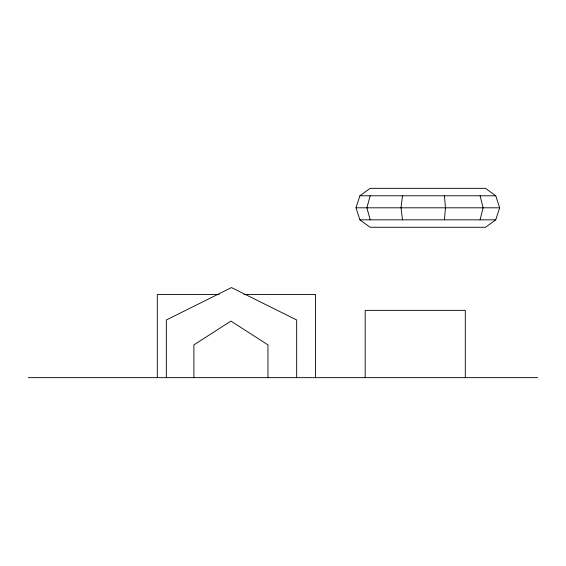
<?xml version="1.0" encoding="UTF-8"?>
<svg xmlns="http://www.w3.org/2000/svg" width="566" height="566" viewBox="0 0 566 566"><rect width="100%" height="100%" fill="white"/><g stroke="black" fill="none" stroke-linecap="round" stroke-linejoin="round"><path stroke-width="0.85" d="M444.473 219.834L445.428 207.807L444.473 195.779M402.497 195.779L401.039 207.807L402.497 219.834M480.095 219.834L483.095 207.807L480.095 195.779M370.185 195.779L366.874 207.807L370.185 219.834M355.993 207.807L359.891 195.779L370.1 188.344L485.543 188.344L495.752 195.779L499.651 207.807L495.752 219.834L485.543 227.27L370.1 227.27L359.891 219.834L355.993 207.807L499.651 207.807M359.891 195.779L495.752 195.779M359.891 219.834L495.752 219.834M219.184 294.539L157.306 294.539L157.306 377.656M243.939 294.539L315.545 294.539L315.545 377.656M28.3 377.656L537.7 377.656M465.302 377.656L465.302 310.366L365.183 310.366L365.183 377.656M296.669 377.656L296.669 319.967L231.501 287.578L166.34 319.967L166.34 377.656M267.959 377.656L267.959 344.871L230.928 321.092L193.897 344.871L193.897 377.656"/></g></svg>
